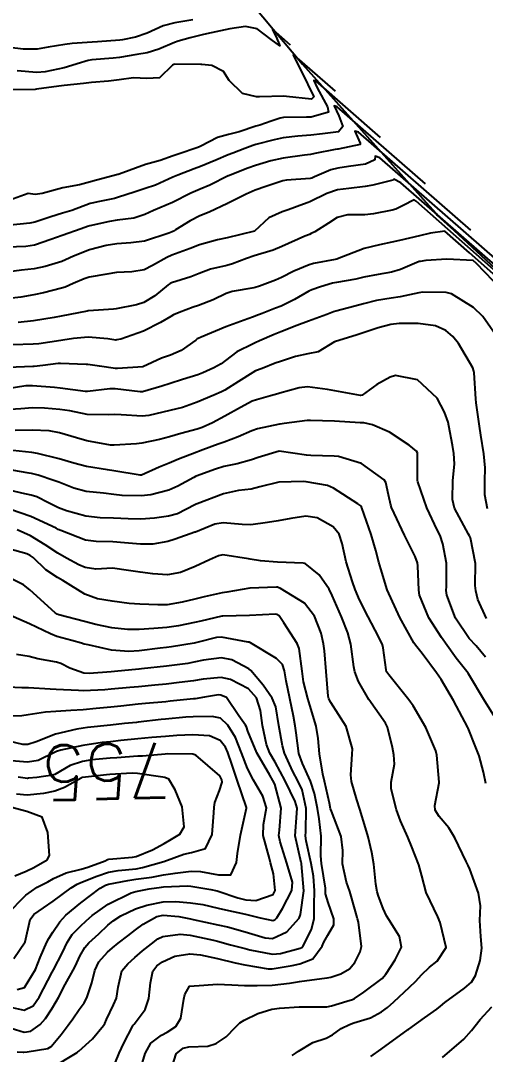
# Model space of a CAD drawing. Header units: metres. Extents: x 318500 to 325275, y 7408834 to 7428799.
# Drawn here: x 322987.9 to 323021.7, y 7421597.1 to 7421672.4 of the extents above; entities that cross this region are included whole.
import ezdxf
from ezdxf.enums import TextEntityAlignment as Align

# ---------------------------------------------------------------- set-up
doc = ezdxf.new("R2010")
doc.units = ezdxf.units.M
doc.header["$MEASUREMENT"] = 0
for name, color, linetype in [('Area', 45, 'Continuous'), ('Cotas', 45, 'Continuous'), ('Curvas de Nivel 1m', 11, 'Continuous'), ('Curvas de Nivel 5m', 15, 'Continuous'), ('Vias Primárias', 230, 'Continuous')]:
    doc.layers.add(name, color=color, linetype=linetype)
doc.styles.add('Style-STANDARD', font='STANDARD.shx')

msp = doc.modelspace()

# ---------------------------------------------------------------- linework, layer by layer
at = {"layer": 'Area'}
msp.add_lwpolyline([(322999.878, 7421679.477), (323008.411, 7421669.251), (323017.425, 7421659.163), (323018.146, 7421658.358), (323018.211, 7421658.248), (323019.42, 7421657.144), (323026.409, 7421650.661), (323029.883, 7421647.614), (323037.272, 7421640.976), (323040.694, 7421637.896), (323049.808, 7421630.638), (323053.184, 7421627.839), (323058.049, 7421623.444), (323060.504, 7421621.693), (323065.964, 7421617.468), (323082.923, 7421607.059)], dxfattribs=at)
at = {"layer": 'Curvas de Nivel 1m', "flags": 128}
for points, elevation in [([(323000.445, 7421672.472), (322999.131, 7421672.247), (322998.29, 7421672.027), (322997.123, 7421671.509), (322996.259, 7421671.213), (322995.319, 7421671.025), (322995.116, 7421670.996), (322993.507, 7421670.861), (322993.114, 7421670.837), (322991.646, 7421670.738), (322991.111, 7421670.675), (322989.917, 7421670.489), (322989.105, 7421670.336), (322988.092, 7421670.333), (322987.107, 7421670.455)], 782), ([(323007.54, 7421670.64), (323006.282, 7421671.743), (323006.244, 7421671.75), (323006.311, 7421671.607), (323006.501, 7421671.247), (323006.777, 7421670.585), (323006.146, 7421671.03), (323005.131, 7421671.806), (323004.263, 7421671.978), (323003.13, 7421671.814), (323001.437, 7421671.458), (323001.122, 7421671.384), (323000.255, 7421671.163), (322999.379, 7421670.913), (322999.115, 7421670.817), (322997.965, 7421670.334), (322997.103, 7421670.079), (322996.372, 7421669.94), (322995.098, 7421669.739), (322994.648, 7421669.686), (322993.095, 7421669.564), (322992.826, 7421669.522), (322992.021, 7421669.266), (322991.319, 7421669.044), (322991.086, 7421668.988), (322989.692, 7421668.689), (322989.08, 7421668.642), (322987.658, 7421668.748)], 781), ([(323014.1, 7421663.9), (323009.388, 7421668.019), (323009.241, 7421668.053), (323009.495, 7421667.511), (323010.233, 7421666.127), (323010.322, 7421665.756), (323009.045, 7421665.396), (323008.704, 7421665.386), (323007.044, 7421665.354), (323006.801, 7421665.316), (323006.149, 7421665.083), (323005.318, 7421664.813), (323005.034, 7421664.728), (323003.813, 7421664.328), (323003.025, 7421664.123), (323002.24, 7421663.913), (323001.012, 7421663.28), (323000.93, 7421663.232), (323000.731, 7421663.153), (322999.446, 7421662.725), (322999.004, 7421662.565), (322998.055, 7421662.239), (322996.997, 7421661.925), (322995.076, 7421661.229), (322995.014, 7421661.206), (322994.99, 7421661.2), (322993.435, 7421660.794), (322992.981, 7421660.663), (322992.182, 7421660.466), (322990.97, 7421660.247), (322989.478, 7421659.815), (322988.964, 7421659.755), (322988.465, 7421659.815), (322987.114, 7421659.328)], 779), ([(323017.38, 7421660.53), (323010.948, 7421666.148), (323010.735, 7421666.209), (323011.073, 7421665.481), (323011.35, 7421664.7), (323011.029, 7421664.306), (323009.885, 7421664.174), (323009.026, 7421664.082), (323008.072, 7421664.006), (323007.022, 7421663.875), (323006.365, 7421663.734), (323005.014, 7421663.386), (323004.793, 7421663.322), (323004.215, 7421663.108), (323003.354, 7421662.769), (323003.005, 7421662.629), (323002.122, 7421662.254), (323000.996, 7421661.784), (323000.54, 7421661.609), (322999.357, 7421661.166), (322999.099, 7421661.058), (322998.988, 7421661.005), (322997.727, 7421660.441), (322996.975, 7421660.178), (322996.232, 7421659.95), (322994.964, 7421659.526), (322994.733, 7421659.463), (322993.651, 7421659.243), (322993.079, 7421659.128), (322992.958, 7421659.093), (322991.625, 7421658.595), (322990.947, 7421658.385), (322990.104, 7421658.131), (322988.936, 7421657.741), (322988.586, 7421657.663), (322986.932, 7421657.486)], 778), ([(323020.66, 7421657.16), (323012.494, 7421664.294), (323012.233, 7421664.361), (323012.619, 7421663.492), (323012.625, 7421663.387), (323011.011, 7421663.056), (323010.977, 7421663.054), (323010.795, 7421663.022), (323009.305, 7421662.739), (323009.006, 7421662.674), (323008.569, 7421662.609), (323007.003, 7421662.396), (323006.126, 7421662.208), (323004.998, 7421661.875), (323004.429, 7421661.672), (323003.026, 7421661.12), (323003.003, 7421661.107), (323001.685, 7421660.434), (323000.975, 7421660.133), (323000.29, 7421659.837), (322998.96, 7421659.17), (322997.564, 7421658.578), (322996.946, 7421658.286), (322996.136, 7421658.019), (322994.94, 7421657.875), (322994.378, 7421657.796), (322992.933, 7421657.464), (322992.766, 7421657.419), (322992.302, 7421657.259), (322990.925, 7421656.768), (322990.096, 7421656.467), (322988.918, 7421656.069), (322988.277, 7421655.955), (322986.916, 7421655.921)], 777), ([(323023.94, 7421653.79), (323014.054, 7421662.424), (323013.701, 7421662.55), (323013.694, 7421662.288), (323013, 7421661.954), (323011.777, 7421661.788), (323010.997, 7421661.68), (323010.478, 7421661.543), (323009.298, 7421661.037), (323009.089, 7421660.939), (323008.988, 7421660.91), (323007.248, 7421660.804), (323006.985, 7421660.752), (323005.743, 7421660.324), (323004.974, 7421660.057), (323004.31, 7421659.766), (323003.01, 7421659.12), (323002.978, 7421659.101), (323002.96, 7421659.091), (323001.621, 7421658.469), (323000.946, 7421658.197), (323000.253, 7421657.844), (322999.187, 7421657.167), (322999.025, 7421657.073), (322998.929, 7421657.031), (322998.687, 7421656.933), (322996.922, 7421656.358), (322995.937, 7421656.232), (322994.919, 7421656.169), (322994.121, 7421656.035), (322992.915, 7421655.713), (322991.757, 7421655.267), (322991.183, 7421654.999), (322990.904, 7421654.883), (322989.694, 7421654.502), (322988.895, 7421654.341), (322987.978, 7421654.235), (322986.892, 7421654.101)], 776), ([(323030.5, 7421647.05), (323016.681, 7421659.274), (323016.556, 7421659.354), (323015.754, 7421658.952), (323015.222, 7421658.691), (323014.955, 7421658.604), (323013.594, 7421658.337), (323012.949, 7421658.282), (323011.683, 7421658.275), (323010.946, 7421658.07), (323010.305, 7421657.661), (323009.308, 7421657.036), (323009.061, 7421656.906), (323008.928, 7421656.843), (323008.596, 7421656.714), (323006.919, 7421655.976), (323006.288, 7421655.705), (323004.912, 7421655.279), (323004.355, 7421655.098), (323003.315, 7421654.703), (323002.902, 7421654.591), (323001.73, 7421654.305), (323000.893, 7421653.994), (323000.284, 7421653.761), (322998.882, 7421653.323), (322998.782, 7421653.271), (322998.651, 7421653.173), (322997.679, 7421652.376), (322996.86, 7421651.885), (322996.34, 7421651.726), (322994.853, 7421651.433), (322994.675, 7421651.409), (322992.85, 7421651.274), (322992.831, 7421651.27), (322992.752, 7421651.251), (322990.846, 7421650.88), (322990.347, 7421650.79), (322988.842, 7421650.541), (322987.724, 7421650.438)], 774), ([(323025.533, 7421651.079), (323020.563, 7421655.512), (323018.773, 7421657.071), (323017.739, 7421656.928), (323016.928, 7421656.736), (323015.466, 7421656.413), (323014.923, 7421656.274), (323014.034, 7421656.086), (323012.918, 7421655.816), (323010.959, 7421655.068), (323010.91, 7421655.049), (323010.89, 7421655.041), (323010.802, 7421655.021), (323009.216, 7421654.726), (323008.904, 7421654.64), (323007.79, 7421654.164), (323006.889, 7421653.699), (323006.456, 7421653.505), (323005.292, 7421653.086), (323004.986, 7421652.981), (323004.878, 7421652.952), (323003.311, 7421652.676), (323002.871, 7421652.532), (323001.907, 7421652.092), (323000.858, 7421651.674), (323000.473, 7421651.536), (322999.433, 7421651.164), (322999.033, 7421650.983), (322998.847, 7421650.877), (322998.092, 7421650.431), (322996.836, 7421649.79), (322995.188, 7421649.225), (322994.902, 7421649.155), (322994.829, 7421649.153), (322994.253, 7421649.236), (322992.831, 7421649.354), (322991.763, 7421649.266), (322990.97, 7421649.135), (322990.828, 7421649.114), (322989.242, 7421648.885), (322988.823, 7421648.845), (322987.348, 7421648.799)], 773), ([(323022.908, 7421652.838), (323021.085, 7421654.736), (323020.835, 7421654.956), (323018.911, 7421655.047), (323017.384, 7421654.933), (323016.971, 7421654.878), (323016.909, 7421654.863), (323015.56, 7421654.294), (323014.897, 7421654.101), (323013.935, 7421653.933), (323012.891, 7421653.726), (323012.292, 7421653.596), (323010.885, 7421653.353), (323010.611, 7421653.296), (323009.734, 7421653.031), (323009.1, 7421652.813), (323008.875, 7421652.701), (323007.828, 7421652.093), (323006.858, 7421651.624), (323006.465, 7421651.465), (323005.478, 7421651.084), (323005.026, 7421650.91), (323004.848, 7421650.84), (323004.447, 7421650.697), (323002.84, 7421650.115), (323001.045, 7421649.359), (323000.831, 7421649.273), (323000.752, 7421649.23), (323000.652, 7421649.152), (322999.597, 7421648.383), (322998.813, 7421648.049), (322998.162, 7421647.827), (322996.8, 7421647.2), (322994.952, 7421647.074), (322994.798, 7421647.082), (322993.639, 7421647.242), (322992.802, 7421647.361), (322992.683, 7421647.371), (322990.803, 7421647.449), (322990.645, 7421647.44), (322989.515, 7421647.299), (322988.881, 7421647.226), (322988.799, 7421647.222), (322986.977, 7421647.148)], 772), ([(323022.831, 7421649.009), (323021.54, 7421650.873), (323020.86, 7421651.525), (323019.269, 7421652.509), (323018.876, 7421652.623), (323017.18, 7421652.63), (323016.875, 7421652.589), (323015.523, 7421652.301), (323014.869, 7421652.21), (323013.801, 7421652.041), (323012.862, 7421651.789), (323012.234, 7421651.624), (323010.854, 7421651.263), (323010.664, 7421651.202), (323010.181, 7421651.02), (323008.845, 7421650.532), (323008.001, 7421650.212), (323006.837, 7421649.745), (323006.361, 7421649.549), (323005.283, 7421649.085), (323004.97, 7421648.946), (323004.827, 7421648.883), (323003.633, 7421648.292), (323002.808, 7421647.67), (323002.5, 7421647.429), (323001.963, 7421647.133), (323001.169, 7421646.769), (323000.792, 7421646.625), (322999.679, 7421646.269), (322998.782, 7421645.979), (322998.176, 7421645.782), (322996.773, 7421645.377), (322996.603, 7421645.373), (322994.776, 7421645.598), (322994.4, 7421645.61), (322992.772, 7421645.405), (322992.619, 7421645.406), (322990.775, 7421645.646), (322990.378, 7421645.684), (322988.778, 7421645.816), (322988.287, 7421645.805), (322986.774, 7421645.565)], 771), ([(323021.809, 7421628.861), (323021.188, 7421630.264), (323021.021, 7421630.874), (323020.995, 7421631.275), (323021.003, 7421632.874), (323020.638, 7421634.74), (323020.582, 7421634.881), (323020.501, 7421635.023), (323019.476, 7421636.898), (323019.323, 7421637.547), (323019.362, 7421638.9), (323019.469, 7421640.139), (323019.442, 7421640.899), (323019.328, 7421641.5), (323019.062, 7421642.905), (323019.009, 7421643.163), (323018.76, 7421643.91), (323018.22, 7421644.915), (323016.79, 7421646.245), (323015.191, 7421646.557), (323014.792, 7421646.449), (323013.834, 7421645.925), (323012.772, 7421645.141), (323012.646, 7421645.117), (323010.777, 7421645.449), (323010.245, 7421645.551), (323008.78, 7421645.738), (323008.165, 7421645.664), (323006.773, 7421645.274), (323006.617, 7421645.227), (323006.089, 7421645.077), (323005.059, 7421644.795), (323004.766, 7421644.689), (323003.901, 7421644.242), (323002.755, 7421643.597), (323001.864, 7421643.133), (323001.107, 7421642.782), (323000.743, 7421642.656), (322999.56, 7421642.339), (322998.734, 7421642.096), (322998.009, 7421641.903), (322996.727, 7421641.637), (322996.34, 7421641.591), (322994.724, 7421641.491), (322994.454, 7421641.503), (322992.729, 7421641.819), (322991.96, 7421642.033), (322990.737, 7421642.405), (322989.988, 7421642.541), (322988.739, 7421642.579), (322987.503, 7421642.558)], 769), ([(323021.725, 7421626.065), (323021.047, 7421626.872), (323020.538, 7421627.406), (323019.548, 7421628.895), (323018.921, 7421630.569), (323018.873, 7421630.906), (323018.888, 7421631.201), (323018.898, 7421632.906), (323018.631, 7421634.31), (323018.428, 7421634.912), (323018.223, 7421635.338), (323017.46, 7421636.922), (323016.801, 7421638.816), (323016.787, 7421638.929), (323016.794, 7421640.854), (323016.786, 7421640.929), (323016.722, 7421641.056), (323016.179, 7421641.487), (323014.742, 7421642.43), (323013.503, 7421642.979), (323012.892, 7421643.129), (323012.751, 7421643.127), (323012.619, 7421643.124), (323010.752, 7421643.234), (323009.009, 7421643.293), (323008.752, 7421643.284), (323007.075, 7421643.065), (323006.79, 7421643.029), (323006.749, 7421643.021), (323005.147, 7421642.683), (323004.742, 7421642.545), (323003.74, 7421642.1), (323002.729, 7421641.724), (323002.292, 7421641.561), (323001.172, 7421641.143), (323000.843, 7421641.023), (323000.717, 7421640.976), (322999.405, 7421640.468), (322998.705, 7421640.187), (322997.982, 7421639.9), (322996.692, 7421639.312), (322996.595, 7421639.298), (322994.696, 7421639.623), (322994.234, 7421639.697), (322992.7, 7421639.947), (322991.787, 7421640.18), (322990.708, 7421640.495), (322989.139, 7421640.878), (322988.715, 7421640.953), (322986.883, 7421641.162)], 768), ([(323022.461, 7421621.612), (323021.699, 7421622.862), (323020.509, 7421624.846), (323020.486, 7421624.88), (323019.61, 7421625.983), (323018.952, 7421626.904), (323018.538, 7421627.475), (323017.612, 7421628.919), (323016.944, 7421630.568), (323016.879, 7421630.927), (323016.822, 7421632.714), (323016.794, 7421632.928), (323016.617, 7421633.382), (323015.833, 7421634.942), (323015.085, 7421636.533), (323014.895, 7421636.957), (323014.84, 7421637.126), (323014.679, 7421637.873), (323014.49, 7421638.765), (323014.365, 7421638.965), (323012.708, 7421640.159), (323011.048, 7421640.674), (323010.715, 7421640.696), (323009.017, 7421640.734), (323008.716, 7421640.759), (323006.72, 7421641.07), (323005.198, 7421640.6), (323004.71, 7421640.438), (323003.667, 7421640.144), (323002.702, 7421639.932), (323002.08, 7421639.748), (323000.691, 7421639.235), (323000.629, 7421639.212), (323000.515, 7421639.152), (322999.348, 7421638.499), (322998.68, 7421638.211), (322997.376, 7421637.889), (322996.676, 7421637.796), (322995.289, 7421637.834), (322994.677, 7421637.911), (322993.926, 7421637.989), (322992.679, 7421638.126), (322991.775, 7421638.358), (322990.685, 7421638.79), (322990.328, 7421638.927), (322989.191, 7421639.302), (322988.692, 7421639.436), (322988.538, 7421639.466), (322986.697, 7421639.768)], 767), ([(323021.755, 7421616.86), (323021.588, 7421617.686), (323021.272, 7421618.867), (323021.041, 7421619.476), (323020.473, 7421620.88), (323020.451, 7421620.931), (323019.399, 7421622.896), (323018.503, 7421624.42), (323018.163, 7421624.913), (323017.117, 7421626.332), (323016.652, 7421626.929), (323016.533, 7421627.1), (323015.491, 7421628.946), (323014.59, 7421630.96), (323014.128, 7421632.489), (323013.983, 7421632.969), (323013.761, 7421633.835), (323013.414, 7421634.978), (323012.735, 7421636.923), (323012.717, 7421636.989), (323012.702, 7421637.022), (323012.671, 7421637.074), (323012.451, 7421637.213), (323010.684, 7421638.369), (323010.226, 7421638.558), (323008.688, 7421638.823), (323008.488, 7421638.843), (323006.687, 7421638.804), (323005.313, 7421638.454), (323004.682, 7421638.299), (323003.762, 7421638.185), (323002.678, 7421637.945), (323000.745, 7421637.223), (323000.67, 7421637.191), (323000.644, 7421637.176), (323000.595, 7421637.151), (322999.319, 7421636.504), (322998.657, 7421636.318), (322997.654, 7421636.186), (322996.654, 7421636.11), (322995.74, 7421636.127), (322994.654, 7421636.181), (322993.686, 7421636.209), (322992.656, 7421636.314), (322991.232, 7421636.701), (322990.665, 7421636.931), (322989.94, 7421637.291), (322989.097, 7421637.727), (322988.676, 7421637.864), (322987.989, 7421638.005), (322986.68, 7421638.315)], 766), ([(323007.675, 7421597.047), (323007.951, 7421597.225), (323008.135, 7421597.357), (323009.181, 7421597.988), (323010.15, 7421598.317), (323010.606, 7421598.553), (323011.241, 7421598.999), (323011.847, 7421599.311), (323012.166, 7421599.412), (323013.358, 7421599.787), (323014.179, 7421600.215), (323014.607, 7421600.53), (323015.058, 7421600.947), (323016.201, 7421602.022), (323016.676, 7421602.454), (323017.088, 7421602.921), (323017.657, 7421603.477), (323018.225, 7421603.903), (323018.864, 7421604.901), (323018.449, 7421606.726), (323018.368, 7421606.909), (323018.343, 7421606.981), (323018.272, 7421607.146), (323017.419, 7421608.919), (323017.113, 7421610.117), (323016.875, 7421610.924), (323016.34, 7421612.286), (323016.076, 7421612.934), (323015.558, 7421614.138), (323015.251, 7421614.947), (323014.87, 7421616.475), (323014.868, 7421616.953), (323015.102, 7421618.267), (323015.069, 7421618.95), (323014.97, 7421619.486), (323014.602, 7421620.958), (323014.454, 7421621.257), (323013.247, 7421622.978), (323012.5, 7421624.29), (323012.229, 7421624.993), (323012.157, 7421625.35), (323011.933, 7421626.996), (323011.707, 7421627.833), (323011.249, 7421629.003), (323010.583, 7421630.541), (323010.357, 7421631.013), (323009.637, 7421632.061), (323008.608, 7421632.875), (323008.475, 7421632.908), (323006.609, 7421632.973), (323005.36, 7421633.082), (323004.612, 7421633.192), (323004.486, 7421633.218), (323002.616, 7421633.497), (323002.301, 7421633.439), (323001.644, 7421633.134), (323000.605, 7421632.65), (322999.545, 7421632.216), (322998.599, 7421632.039), (322997.538, 7421632.124), (322996.6, 7421632.245), (322995.766, 7421632.377), (322994.603, 7421632.525), (322993.37, 7421632.475), (322992.603, 7421632.577), (322992.136, 7421632.788), (322991.243, 7421633.271), (322990.615, 7421633.623), (322989.682, 7421634.236), (322988.634, 7421634.887), (322987.654, 7421635.32)], 764), ([(322998.969, 7421596.315), (322999.234, 7421597.159), (322999.723, 7421597.567), (323000.138, 7421597.676), (323001.536, 7421597.733), (323002.142, 7421597.905), (323002.865, 7421598.393), (323003.553, 7421599.099), (323003.849, 7421599.41), (323004.168, 7421599.607), (323005.159, 7421600.097), (323006.18, 7421600.41), (323006.756, 7421600.486), (323008.183, 7421600.576), (323008.638, 7421600.578), (323010.184, 7421600.596), (323010.527, 7421600.664), (323011.656, 7421600.995), (323012.063, 7421601.12), (323012.192, 7421601.184), (323012.871, 7421601.655), (323014.207, 7421602.644), (323014.49, 7421602.956), (323015.171, 7421604.001), (323015.627, 7421604.939), (323015.487, 7421605.706), (323014.711, 7421606.953), (323014.539, 7421607.222), (323014.278, 7421607.744), (323013.958, 7421608.637), (323013.859, 7421608.966), (323013.747, 7421609.52), (323013.604, 7421610.971), (323013.474, 7421611.832), (323013.195, 7421612.977), (323013.002, 7421613.626), (323012.595, 7421614.987), (323012.38, 7421615.659), (323011.975, 7421616.994), (323011.928, 7421617.474), (323012.044, 7421618.994), (323012.048, 7421619.38), (323011.604, 7421620.998), (323010.476, 7421622.751), (323010.341, 7421623.012), (323010.29, 7421623.205), (323010.131, 7421625.016), (323010.02, 7421626.512), (323009.956, 7421627.019), (323009.769, 7421627.794), (323009.3, 7421629.029), (323008.574, 7421629.983), (323006.823, 7421631.067), (323006.654, 7421631.133), (323006.591, 7421631.143), (323006.517, 7421631.145), (323004.59, 7421631.09), (323002.911, 7421630.789), (323002.584, 7421630.733), (323001.269, 7421630.45), (323000.577, 7421630.278), (322999.673, 7421630.06), (322998.571, 7421629.872), (322997.895, 7421629.855), (322996.571, 7421629.914), (322995.814, 7421629.969), (322994.573, 7421630.124), (322993.506, 7421630.311), (322992.581, 7421630.642), (322991.549, 7421631.266), (322990.966, 7421631.647), (322990.596, 7421631.855), (322989.733, 7421632.425), (322988.82, 7421633.307), (322988.612, 7421633.468), (322988.351, 7421633.575), (322986.621, 7421634.067)], 763), ([(322996.493, 7421595.573), (322996.959, 7421597.188), (322997.39, 7421597.933), (322998.15, 7421598.527), (322998.572, 7421598.748), (322999.196, 7421599.16), (322999.557, 7421599.768), (322999.791, 7421601.154), (322999.86, 7421601.486), (323000.2, 7421602.101), (323001.241, 7421602.175), (323002.201, 7421602.237), (323003.281, 7421602.184), (323004.2, 7421602.136), (323005.131, 7421602.15), (323006.201, 7421602.172), (323007.475, 7421602.323), (323008.204, 7421602.434), (323009.833, 7421602.642), (323010.207, 7421602.691), (323010.469, 7421602.745), (323011.22, 7421603), (323011.85, 7421603.359), (323012.223, 7421603.826), (323012.625, 7421604.593), (323012.72, 7421604.983), (323012.493, 7421606.76), (323012.421, 7421606.988), (323012.385, 7421607.102), (323012.275, 7421607.531), (323011.868, 7421608.994), (323011.632, 7421609.665), (323011.33, 7421611), (323011.36, 7421611.974), (323011.225, 7421613.001), (323010.533, 7421614.844), (323010.468, 7421615.009), (323010.376, 7421615.432), (323010.017, 7421617.016), (323009.892, 7421617.534), (323009.656, 7421619.022), (323009.56, 7421620.142), (323009.416, 7421621.026), (323008.954, 7421622.551), (323008.797, 7421623.035), (323008.498, 7421624.269), (323008.399, 7421625.042), (323008.169, 7421626.688), (323008.033, 7421627.047), (323007.051, 7421628.564), (323006.709, 7421629.068), (323006.561, 7421629.164), (323006.448, 7421629.184), (323004.56, 7421629.09), (323002.626, 7421629.052), (323002.559, 7421629.043), (323001.014, 7421628.682), (323000.551, 7421628.573), (322999.383, 7421628.326), (322998.546, 7421628.214), (322997.589, 7421628.14), (322996.543, 7421628.069), (322995.68, 7421628.076), (322994.544, 7421628.193), (322993.368, 7421628.422), (322992.551, 7421628.642), (322990.688, 7421629.148), (322990.559, 7421629.19), (322990.41, 7421629.282), (322988.585, 7421630.966), (322988.111, 7421631.315), (322986.598, 7421632.099)], 762), ([(322994.382, 7421595.496), (322995.087, 7421597.216), (322995.421, 7421597.93), (322996.073, 7421599.201), (322996.105, 7421599.256), (322996.162, 7421599.329), (322996.974, 7421600.392), (322997.232, 7421601.184), (322997.357, 7421602.338), (322997.53, 7421603.18), (322997.82, 7421603.572), (322998.22, 7421603.866), (322999.118, 7421604.27), (323000.229, 7421604.447), (323000.992, 7421604.375), (323002.225, 7421604.098), (323003.526, 7421603.795), (323004.218, 7421603.651), (323005.922, 7421603.365), (323006.214, 7421603.364), (323007.665, 7421603.602), (323008.22, 7421603.71), (323009.16, 7421604.092), (323009.854, 7421605.016), (323009.972, 7421605.287), (323010.252, 7421605.813), (323010.71, 7421606.559), (323010.705, 7421607.006), (323010.282, 7421608.175), (323010.102, 7421608.827), (323010.091, 7421609.013), (323010.082, 7421609.224), (323009.8, 7421611.018), (323009.756, 7421611.591), (323009.767, 7421613.019), (323009.628, 7421614.286), (323009.52, 7421615.023), (323009.296, 7421616.116), (323008.995, 7421617.031), (323008.419, 7421618.304), (323008.151, 7421619.044), (323007.949, 7421620.552), (323007.885, 7421621.048), (323007.763, 7421621.748), (323007.507, 7421623.055), (323007.234, 7421624.324), (323007.115, 7421625.061), (323006.97, 7421625.518), (323006.519, 7421625.951), (323004.629, 7421627.089), (323004.531, 7421627.138), (323004.465, 7421627.157), (323002.536, 7421627.517), (323002.165, 7421627.497), (323000.831, 7421627.145), (323000.529, 7421627.08), (322998.882, 7421626.811), (322998.526, 7421626.764), (322998.052, 7421626.704), (322996.523, 7421626.513), (322995.773, 7421626.462), (322994.523, 7421626.57), (322992.831, 7421626.943), (322992.528, 7421627.013), (322992.34, 7421627.065), (322991.629, 7421627.264), (322990.534, 7421627.568), (322990.073, 7421627.751), (322988.547, 7421628.474), (322986.618, 7421629.329)], 761), ([(322987.662, 7421597.315), (322988.098, 7421597.279), (322988.13, 7421597.281), (322988.373, 7421597.306), (322989.876, 7421597.542), (322990.136, 7421597.687), (322990.857, 7421598.562), (322991.376, 7421599.262), (322991.699, 7421599.725), (322992.177, 7421600.391), (322992.541, 7421600.89), (322992.735, 7421601.245), (322993.097, 7421602.345), (322993.301, 7421603.239), (322993.59, 7421603.865), (322994.23, 7421604.571), (322994.583, 7421604.877), (322995.01, 7421605.218), (322995.698, 7421605.759), (322996.255, 7421606.2), (322996.834, 7421606.619), (322997.812, 7421607.177), (322998.271, 7421607.267), (322999.423, 7421607.158), (323000.268, 7421606.993), (323000.457, 7421606.957), (323002.262, 7421606.571), (323002.964, 7421606.405), (323004.254, 7421606.055), (323005.712, 7421605.611), (323006.247, 7421605.564), (323007.272, 7421606.038), (323008.166, 7421607.042), (323008.273, 7421607.311), (323008.518, 7421609.037), (323008.345, 7421611.014), (323008.342, 7421611.04), (323008.321, 7421611.106), (323007.889, 7421613.047), (323008.014, 7421614.693), (323008.032, 7421615.045), (323007.889, 7421615.536), (323007.164, 7421617.059), (323006.42, 7421618.398), (323006.049, 7421619.074), (323005.808, 7421619.704), (323005.519, 7421621.079), (323005.365, 7421622.182), (323005.083, 7421623.084), (323004.49, 7421623.755), (323003.171, 7421624.439), (323002.502, 7421624.565), (323001.196, 7421624.443), (323000.498, 7421624.335), (322999.451, 7421624.205), (322998.494, 7421624.099), (322997.662, 7421624.013), (322996.491, 7421623.9), (322995.858, 7421623.84), (322994.487, 7421623.724), (322994.039, 7421623.682), (322992.485, 7421623.606), (322992.125, 7421623.616), (322990.486, 7421623.697), (322990.055, 7421623.718), (322988.488, 7421623.817), (322987.993, 7421623.81), (322986.488, 7421623.895)], 759), ([(322986.243, 7421599.329), (322988.152, 7421598.754), (322988.652, 7421598.803), (322989.317, 7421599.293), (322989.719, 7421599.734), (322990.177, 7421600.446), (322990.492, 7421600.969), (322990.667, 7421601.273), (322991.151, 7421602.217), (322991.726, 7421603.257), (322991.895, 7421603.574), (322992.225, 7421604.282), (322992.574, 7421604.908), (322992.864, 7421605.244), (322993.587, 7421605.9), (322994.259, 7421606.526), (322994.638, 7421606.851), (322995.187, 7421607.216), (322996.275, 7421607.73), (322997.08, 7421607.99), (322998.281, 7421608.223), (322999.194, 7421608.248), (323000.28, 7421608.164), (323001.172, 7421608.03), (323002.277, 7421607.78), (323002.814, 7421607.65), (323004.272, 7421607.327), (323005.345, 7421607.079), (323006.267, 7421606.882), (323006.416, 7421606.919), (323006.543, 7421607.066), (323006.962, 7421607.745), (323007.652, 7421609.05), (323007.68, 7421609.669), (323007.285, 7421611.056), (323006.798, 7421612.608), (323006.707, 7421613.065), (323006.734, 7421613.444), (323006.856, 7421615.063), (323006.396, 7421616.804), (323006.264, 7421617.071), (323006.031, 7421617.449), (323005.099, 7421619.083), (323004.446, 7421620.662), (323004.334, 7421620.976), (323004.267, 7421621.093), (323003.78, 7421621.78), (323002.9, 7421623.114), (323002.483, 7421623.297), (323002.303, 7421623.302), (323001.284, 7421623.138), (323000.599, 7421623.028), (323000.478, 7421623.014), (322998.797, 7421622.845), (322998.475, 7421622.812), (322996.992, 7421622.672), (322996.471, 7421622.622), (322995.191, 7421622.497), (322994.468, 7421622.423), (322993.402, 7421622.304), (322992.465, 7421622.226), (322991.559, 7421622.169), (322990.462, 7421622.103), (322989.711, 7421622.041), (322988.458, 7421621.845), (322987.987, 7421621.785), (322986.456, 7421621.73)], 758), ([(322986.859, 7421600.644), (322988.175, 7421600.341), (322988.829, 7421600.651), (322989.258, 7421601.294), (322990.208, 7421603.121), (322990.293, 7421603.279), (322990.951, 7421604.547), (322991.297, 7421605.264), (322991.66, 7421605.847), (322992.258, 7421606.471), (322992.668, 7421606.842), (322993.115, 7421607.242), (322994.278, 7421608.069), (322995.962, 7421608.881), (322996.288, 7421608.989), (322997.248, 7421609.186), (322998.153, 7421609.311), (322998.292, 7421609.324), (323000.046, 7421609.4), (323000.294, 7421609.387), (323001.752, 7421609.128), (323002.198, 7421609.03), (323002.289, 7421609.005), (323003.724, 7421608.538), (323004.283, 7421608.392), (323005.026, 7421608.339), (323006.287, 7421608.774), (323006.431, 7421609.068), (323006.308, 7421610.267), (323006.101, 7421611.072), (323006.006, 7421611.392), (323005.558, 7421613.078), (323005.58, 7421613.856), (323005.797, 7421615.076), (323005.541, 7421615.92), (323004.846, 7421617.086), (323004.413, 7421617.945), (323003.968, 7421619.097), (323003.531, 7421620.193), (323002.988, 7421621.112), (323002.457, 7421621.605), (323001.845, 7421621.743), (323000.458, 7421621.713), (322999.928, 7421621.685), (322998.456, 7421621.54), (322998.124, 7421621.506), (322996.452, 7421621.319), (322996.346, 7421621.308), (322995.475, 7421621.215), (322994.449, 7421621.106), (322992.762, 7421620.932), (322992.446, 7421620.884), (322991.993, 7421620.804), (322990.442, 7421620.436), (322989.03, 7421619.895), (322988.434, 7421619.684), (322988.065, 7421619.683), (322986.438, 7421620.09)], 757), ([(322987.652, 7421601.859), (322988.197, 7421602.001), (322988.993, 7421603.298), (322989.337, 7421604.179), (322989.814, 7421605.286), (322989.964, 7421605.565), (322990.251, 7421606.029), (322990.756, 7421606.779), (322991.202, 7421607.266), (322992.279, 7421608.168), (322993.685, 7421609.236), (322994.077, 7421609.449), (322994.294, 7421609.517), (322995.71, 7421609.798), (322996.3, 7421609.876), (322997.447, 7421610.039), (322998.305, 7421610.193), (322999.141, 7421610.328), (323000.31, 7421610.473), (323000.994, 7421610.456), (323002.306, 7421610.196), (323003.214, 7421610.199), (323003.622, 7421611.1), (323003.678, 7421611.752), (323003.913, 7421613.097), (323004.344, 7421615.064), (323004.346, 7421615.09), (323004.346, 7421615.115), (323003.657, 7421617.101), (323003.269, 7421618.255), (323002.977, 7421619.112), (323002.813, 7421619.493), (323002.439, 7421619.974), (323001.639, 7421620.329), (323000.442, 7421620.399), (322999.265, 7421620.339), (322998.441, 7421620.284), (322997.459, 7421620.204), (322996.439, 7421620.1), (322995.193, 7421619.974), (322994.437, 7421619.894), (322993.835, 7421619.837), (322992.434, 7421619.632), (322990.824, 7421619.274), (322990.526, 7421619.181), (322990.428, 7421619.137), (322989.183, 7421618.535), (322988.417, 7421618.418), (322987.232, 7421618.508)], 756), ([(322986.892, 7421607.324), (322988.284, 7421608.724), (322989.118, 7421609.298), (322989.884, 7421609.699), (322990.3, 7421609.935), (322991.214, 7421610.359), (322992.311, 7421610.622), (322992.8, 7421610.758), (322994.046, 7421611.233), (322994.239, 7421611.313), (322994.322, 7421611.331), (322996.051, 7421611.477), (322996.325, 7421611.535), (322997.496, 7421612.019), (322998.34, 7421612.495), (322998.776, 7421612.733), (322999.491, 7421613.159), (322999.813, 7421613.698), (322999.651, 7421615.157), (322999.147, 7421616.404), (322998.696, 7421617.167), (322998.402, 7421617.287), (322998.261, 7421617.314), (322996.406, 7421617.587), (322996.012, 7421617.599), (322994.404, 7421617.499), (322994.158, 7421617.478), (322992.401, 7421617.296), (322992.366, 7421617.285), (322992.304, 7421617.251), (322991.101, 7421616.558), (322990.385, 7421616.283), (322989.559, 7421616.116), (322988.38, 7421616.002), (322987.615, 7421616.084)], 754), ([(322987.496, 7421610.124), (322988.307, 7421610.467), (322988.873, 7421610.74), (322989.835, 7421611.287), (322990, 7421611.61), (322989.894, 7421613.287), (322989.479, 7421614.411), (322988.365, 7421614.808), (322986.433, 7421615.329)], 753), ([(323018.61, 7421596.903), (323020.154, 7421598.241), (323020.722, 7421598.872), (323021.36, 7421599.675), (323022.186, 7421600.579)], 766)]:
    msp.add_lwpolyline(points, dxfattribs=dict(at, elevation=elevation))
at = {"layer": 'Curvas de Nivel 5m', "flags": 128}
for points, elevation in [([(323010.82, 7421667.27), (323007.842, 7421669.873), (323007.743, 7421669.901), (323007.899, 7421669.564), (323008.357, 7421668.701), (323009.242, 7421666.864), (323009.065, 7421666.689), (323007.244, 7421666.891), (323007.068, 7421666.905), (323005.292, 7421666.872), (323005.067, 7421666.875), (323004.052, 7421667.11), (323003.079, 7421668.056), (323002.678, 7421668.718), (323001.827, 7421669.139), (323001.091, 7421669.229), (323001.014, 7421669.228), (322999.091, 7421669.233), (322999.043, 7421669.228), (322998.948, 7421669.181), (322998.024, 7421668.247), (322997.08, 7421668.204), (322996.116, 7421668.255), (322995.073, 7421668.096), (322994.309, 7421668.001), (322993.07, 7421667.904), (322992.489, 7421667.838), (322991.066, 7421667.698), (322990.697, 7421667.654), (322989.062, 7421667.419), (322988.964, 7421667.409), (322987.061, 7421667.371)], 780), ([(323027.22, 7421650.42), (323015.574, 7421660.602), (323015.068, 7421660.88), (323014.988, 7421660.798), (323013.527, 7421660.437), (323012.98, 7421660.327), (323011.797, 7421660.188), (323010.976, 7421660.081), (323010.185, 7421659.815), (323008.962, 7421659.206), (323008.842, 7421659.162), (323008.498, 7421659.047), (323007.384, 7421658.633), (323006.951, 7421658.492), (323005.978, 7421658.051), (323004.93, 7421657.09), (323002.925, 7421656.601), (323002.235, 7421656.442), (323000.919, 7421656.082), (323000.247, 7421655.827), (322998.912, 7421655.325), (322998.549, 7421655.175), (322997.504, 7421654.588), (322996.896, 7421654.277), (322995.988, 7421654.119), (322994.892, 7421654.062), (322994.168, 7421653.96), (322992.887, 7421653.724), (322992.531, 7421653.61), (322991.737, 7421653.267), (322991.144, 7421653.008), (322990.875, 7421652.918), (322989.572, 7421652.597), (322988.867, 7421652.434), (322987.91, 7421652.274), (322986.862, 7421652.153)], 775), ([(323021.877, 7421636.862), (323021.687, 7421637.877), (323021.697, 7421638.87), (323021.72, 7421639.855), (323021.626, 7421640.871), (323021.392, 7421642.222), (323021.289, 7421642.875), (323021.061, 7421644.583), (323021.029, 7421644.877), (323020.915, 7421646.762), (323020.896, 7421646.879), (323020.804, 7421647.127), (323019.771, 7421648.896), (323019.354, 7421649.421), (323018.839, 7421649.851), (323018.096, 7421650.175), (323016.844, 7421650.363), (323015.445, 7421650.353), (323014.843, 7421650.281), (323013.918, 7421650.051), (323012.837, 7421649.684), (323012.32, 7421649.51), (323010.83, 7421649.051), (323010.747, 7421649.011), (323009.56, 7421648.288), (323008.817, 7421648.148), (323007.908, 7421647.96), (323006.808, 7421647.598), (323006.423, 7421647.456), (323005.477, 7421647.083), (323004.987, 7421646.898), (323004.796, 7421646.798), (323003.768, 7421646.122), (323002.776, 7421645.512), (323002.517, 7421645.38), (323001.968, 7421645.132), (323000.765, 7421644.618), (322999.676, 7421644.246), (322998.758, 7421644.009), (322997.227, 7421643.666), (322996.754, 7421643.613), (322995.227, 7421643.695), (322994.755, 7421643.72), (322994.287, 7421643.703), (322992.755, 7421643.739), (322991.477, 7421643.989), (322990.758, 7421644.104), (322989.642, 7421644.18), (322988.759, 7421644.205), (322987.928, 7421644.149), (322986.757, 7421644.074)], 770), ([(323013.401, 7421596.971), (323014.145, 7421597.505), (323016.117, 7421598.931), (323016.144, 7421598.946), (323016.161, 7421598.964), (323017.298, 7421599.794), (323018.183, 7421600.423), (323018.452, 7421600.64), (323018.766, 7421600.901), (323020.206, 7421601.94), (323020.712, 7421602.373), (323021.003, 7421602.868), (323021.337, 7421603.969), (323021.463, 7421604.862), (323021.4, 7421605.716), (323021.326, 7421606.864), (323021.361, 7421607.944), (323021.224, 7421608.866), (323020.588, 7421610.604), (323020.464, 7421610.878), (323020.324, 7421611.162), (323019.495, 7421612.893), (323019.071, 7421613.613), (323018.365, 7421614.439), (323018.073, 7421614.913), (323018.04, 7421615.248), (323018.36, 7421616.91), (323018.364, 7421616.946), (323018.188, 7421618.912), (323018.116, 7421619.23), (323017.383, 7421620.921), (323016.474, 7421622.509), (323016.168, 7421622.935), (323014.704, 7421624.76), (323014.544, 7421624.959), (323014.533, 7421624.983), (323014.512, 7421625.123), (323014.299, 7421626.735), (323014.237, 7421626.964), (323013.959, 7421627.549), (323013.2, 7421628.98), (323012.578, 7421630.222), (323012.251, 7421630.993), (323012.054, 7421631.537), (323011.603, 7421633), (323011.303, 7421634.331), (323011.092, 7421635.005), (323010.648, 7421635.548), (323009.492, 7421636.193), (323008.659, 7421636.318), (323007.567, 7421636.145), (323006.654, 7421635.988), (323005.878, 7421635.851), (323004.649, 7421635.693), (323004.028, 7421635.721), (323002.651, 7421635.84), (323002.046, 7421635.732), (323000.64, 7421635.167), (323000.588, 7421635.151), (322999.156, 7421634.641), (322998.63, 7421634.477), (322997.527, 7421634.286), (322996.626, 7421634.284), (322995.463, 7421634.382), (322994.628, 7421634.459), (322993.393, 7421634.478), (322992.63, 7421634.564), (322990.823, 7421635.277), (322990.641, 7421635.363), (322990.487, 7421635.438), (322988.655, 7421636.305), (322987.177, 7421636.81)], 765), ([(322990.118, 7421596.11), (322992.028, 7421597.252), (322992.08, 7421597.301), (322992.132, 7421597.356), (322993.131, 7421598.254), (322993.943, 7421599.232), (322994.029, 7421599.365), (322994.166, 7421599.654), (322994.672, 7421600.733), (322994.876, 7421601.22), (322995.008, 7421602.028), (322995.277, 7421603.214), (322995.7, 7421603.726), (322996.225, 7421604.172), (322996.77, 7421604.654), (322997.42, 7421605.182), (322997.89, 7421605.53), (322998.248, 7421605.703), (322999.523, 7421605.885), (323000.25, 7421605.807), (323001.937, 7421605.432), (323002.244, 7421605.358), (323003.177, 7421605.106), (323004.236, 7421604.831), (323004.574, 7421604.748), (323006.23, 7421604.427), (323006.828, 7421604.464), (323008.237, 7421604.858), (323008.36, 7421604.916), (323008.459, 7421605.037), (323009.071, 7421606.215), (323009.272, 7421607.025), (323009.279, 7421608.024), (323009.299, 7421609.025), (323009.227, 7421610.105), (323009.048, 7421611.029), (323008.693, 7421612.687), (323008.644, 7421613.036), (323008.655, 7421613.337), (323008.694, 7421615.035), (323008.39, 7421616.381), (323008.09, 7421617.045), (323007.723, 7421617.737), (323007.114, 7421619.06), (323006.967, 7421619.594), (323006.702, 7421621.066), (323006.471, 7421622.446), (323006.22, 7421623.073), (323005.561, 7421624.013), (323004.661, 7421625.088), (323004.511, 7421625.208), (323003.271, 7421625.862), (323002.519, 7421626.001), (323001.209, 7421625.831), (323000.515, 7421625.68), (323000.066, 7421625.603), (322998.512, 7421625.408), (322996.703, 7421625.197), (322996.534, 7421625.175), (322996.51, 7421625.176), (322994.734, 7421625), (322994.506, 7421624.98), (322992.893, 7421624.857), (322992.505, 7421624.892), (322991.48, 7421625.265), (322990.835, 7421625.597), (322990.514, 7421625.694), (322989.156, 7421625.94), (322988.518, 7421626.109), (322987.594, 7421626.245)], 760), ([(322987.423, 7421604.117), (322988.24, 7421605.31), (322988.611, 7421606.958), (322988.862, 7421607.301), (322990.28, 7421608.28), (322991.573, 7421609.261), (322992.021, 7421609.527), (322992.296, 7421609.638), (322993.448, 7421610.094), (322994.307, 7421610.391), (322995.001, 7421610.529), (322996.312, 7421610.646), (322996.782, 7421610.724), (322998.32, 7421611.17), (322999.785, 7421611.699), (323000.33, 7421611.821), (323001.355, 7421612.115), (323001.835, 7421613.128), (323001.965, 7421614.725), (323001.984, 7421615.126), (323002.035, 7421615.465), (323002.388, 7421616.333), (323002.571, 7421616.943), (323002.546, 7421617.118), (323002.404, 7421617.41), (323000.658, 7421618.915), (323000.428, 7421618.995), (322998.591, 7421619.005), (322998.427, 7421618.997), (322996.766, 7421618.854), (322996.425, 7421618.834), (322994.916, 7421618.729), (322994.422, 7421618.687), (322993.098, 7421618.565), (322992.418, 7421618.465), (322991.511, 7421618.166), (322990.404, 7421617.514), (322990.234, 7421617.451), (322989.094, 7421617.3), (322988.477, 7421617.231), (322988.399, 7421617.229), (322987.736, 7421617.317)], 755)]:
    msp.add_lwpolyline(points, dxfattribs=dict(at, elevation=elevation))
at = {"layer": 'Vias Primárias'}
for points in [[(323715.644, 7420145.548, 0), (323709.04, 7420132.939)], [(323831.088, 7420001.787, 0), (323833.844, 7420008.443, 0.220888)]]:
    msp.add_lwpolyline(points, format="xyb", dxfattribs=at)

# ---------------------------------------------------------------- texts
at = {"layer": 'Cotas', "style": 'Style-STANDARD'}
msp.add_text('755', height=4, rotation=181.48632, dxfattribs=at).set_placement((322994.145, 7421617.728, 755), align=Align.MIDDLE_CENTER)

doc.saveas('drawing.dxf')
